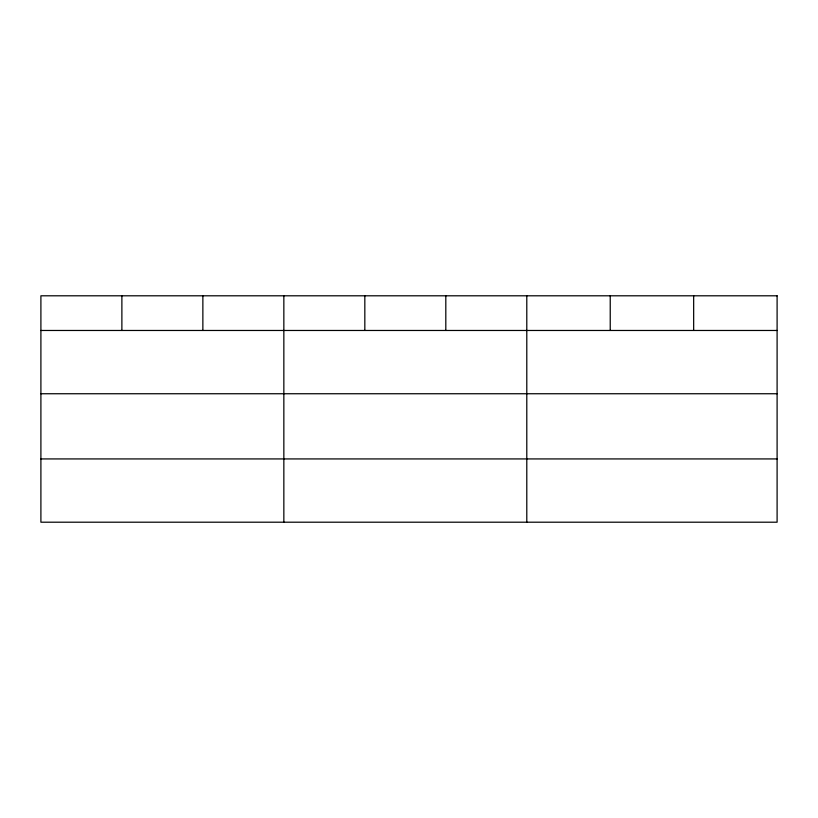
<?xml version="1.0" encoding="UTF-8"?>
<svg xmlns="http://www.w3.org/2000/svg" width="818" height="818" viewBox="0 0 818 818"><rect width="100%" height="100%" fill="white"/><g stroke="black" fill="none" stroke-linecap="round" stroke-linejoin="round"><path stroke-width="1.23" d="M40.9 330.472L777.1 330.472M40.9 393.744L777.1 393.744M40.9 458.929L777.1 458.929M693.664 295.799L693.664 330.472M610.228 295.799L610.228 330.472M526.792 295.799L526.792 522.201M445.81 295.799L445.81 330.472M364.828 295.799L364.828 330.472M283.846 295.799L283.846 522.201M202.864 295.799L202.864 330.472M121.882 295.799L121.882 330.472M777.1 295.799L40.9 295.799L40.9 522.201L777.1 522.201L777.1 295.799"/></g></svg>
